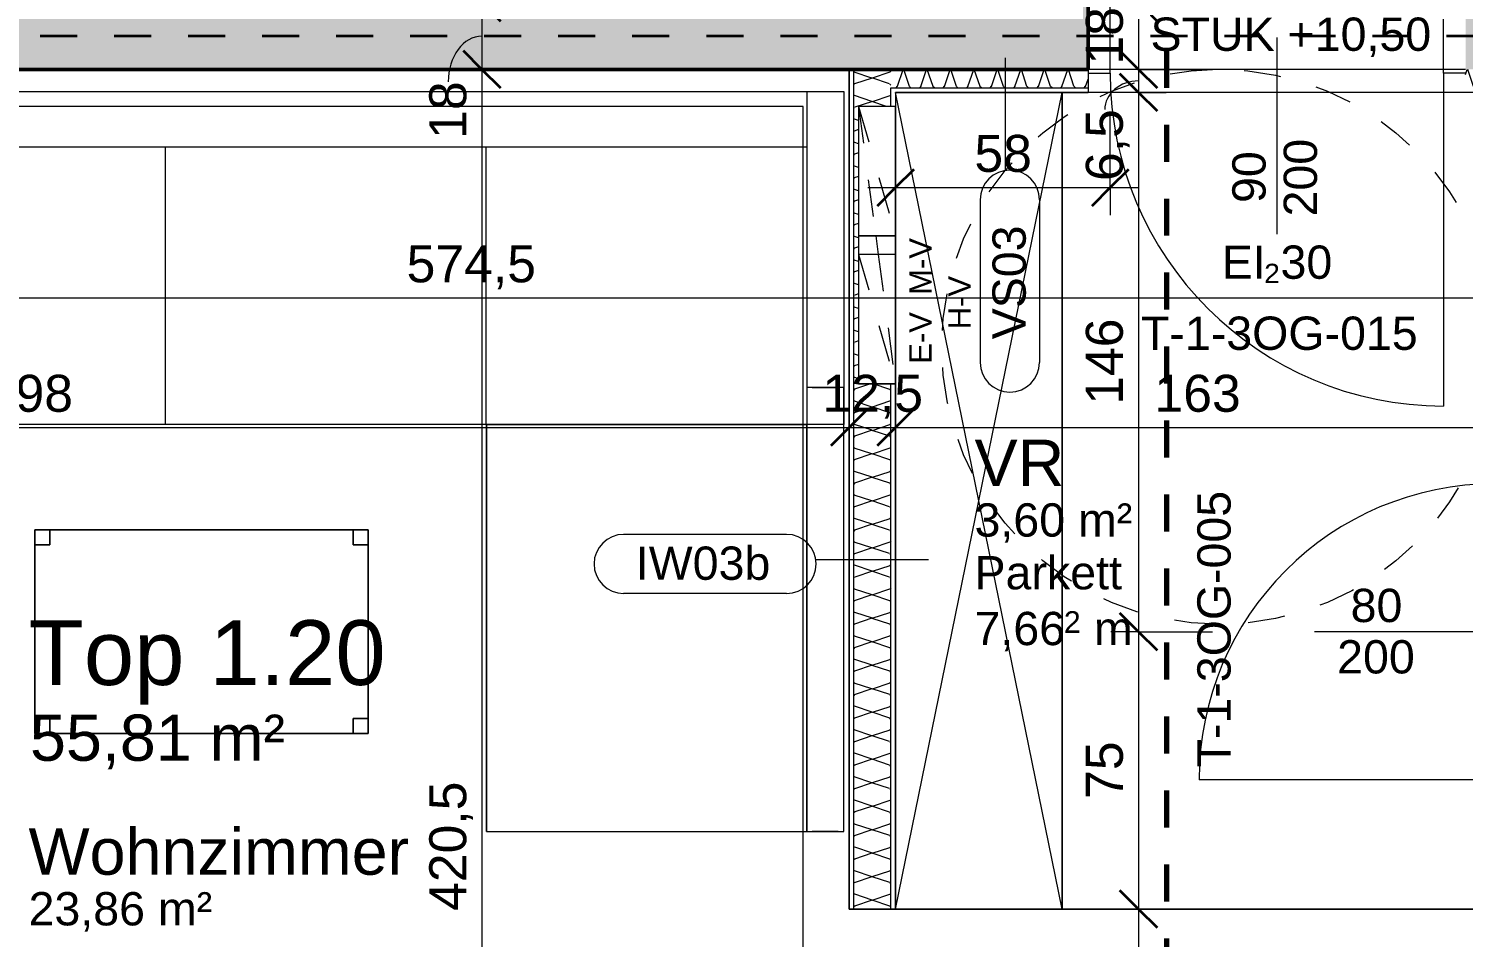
# Model space of a CAD drawing. Header units: metres. Extents: x 3.3 to 48.5, y 58.8 to 100.4.
# Drawn here: x 18.191 to 22.067, y 75.954 to 78.41 of the extents above; entities that cross this region are included whole.
import ezdxf

# ---------------------------------------------------------------- set-up
doc = ezdxf.new("R2010")
doc.units = ezdxf.units.M
for name, pattern in [('Achse', [0.009, 0.005, -0.002, 0, -0.002]), ('Strich Punkt Mittel', [0.015875, 0.00635, -0.004763, 0, -0.004763]), ('Verdeckt', [0.003, 0.002, -0.001])]:
    doc.linetypes.add(name, pattern=pattern)
for name, color, linetype, lineweight in [('A_2D', 7, 'Continuous', 13), ('A_Bemassung-50_', 4, 'Continuous', 9), ('A_Bemassung_', 4, 'Continuous', 9), ('A_Beschriftung_', 7, 'Continuous', 9), ('A_Decken', 8, 'Continuous', 13), ('A_Durchbruch', 7, 'Verdeckt', 5), ('A_Moebel', 6, 'Continuous', 13), ('A_Raeume', 7, 'Continuous', 13), ('A_Raeume_', 7, 'Continuous', 5), ('A_Raeume_Beschriftung_', 7, 'Continuous', 9), ('A_Raster_', 1, 'Continuous', 9), ('A_Tueren', 31, 'Continuous', 13), ('A_Waende', 7, 'Continuous', 13), ('G-ANNO-SYMB_', 111, 'Continuous', 9), ('Text', 130, 'Continuous', 9)]:
    doc.layers.add(name, color=color, linetype=linetype, lineweight=lineweight)
doc.styles.add('Arial_1', font='arial.ttf', dxfattribs={"height": 0.175})
doc.styles.add('Arial_2', font='arial.ttf', dxfattribs={"height": 0.09})
doc.styles.add('Arial_3', font='arial.ttf', dxfattribs={"height": 0.125})
doc.styles.add('Arial_4', font='arial.ttf', dxfattribs={"height": 0.05849})
doc.styles.add('Arial_5', font='arial.ttf', dxfattribs={"height": 0.1})
doc.styles.add('Arial_7', font='arial.ttf', dxfattribs={"height": 0.06})
doc.styles.add('Segoe UI Symbol', font='seguisym.ttf', dxfattribs={"height": 0.09})
doc.dimstyles.new('WGA-Bemaßung', dxfattribs={"dimscale": 0.3048, "dimtxt": 0.102026, "dimasz": 0.328084, "dimexe": 0.246063, "dimexo": 0.0625, "dimgap": 0.04101, "dimtad": 1, "dimdec": 1, "dimlfac": 100, "dimrnd": 0.5, "dimdsep": 46, "dimtxsty": 'Arial_5', "dimblk1": 'OBLIQUE', "dimblk2": 'OBLIQUE', "dimsah": 1, "dimcen": 0.09, "dimdle": 0.246063, "dimazin": 2, "dimtfac": 1, "dimtdec": 4, "dimtix": 1, "dimtmove": 0, "dimatfit": 3, "dimfxl": 0.656168, "dimfxlon": 1, "dimtvp": 1, "dimtolj": 1, "dimtzin": 0, "dimarcsym": 2})
doc.dimstyles.new('WGA-Bemaßung_1', dxfattribs={"dimscale": 0.3048, "dimtxt": 0.102026, "dimasz": 0.328084, "dimexe": 0.246063, "dimexo": 0.0625, "dimgap": 0.04101, "dimtad": 1, "dimdec": 1, "dimlfac": 100, "dimrnd": 0.5, "dimdsep": 46, "dimtxsty": 'Arial_5', "dimblk1": 'OBLIQUE', "dimblk2": 'OBLIQUE', "dimsah": 1, "dimcen": 0.09, "dimdle": 0.246063, "dimazin": 2, "dimtfac": 1, "dimtdec": 4, "dimtix": 1, "dimtmove": 1, "dimatfit": 3, "dimfxl": 0.656168, "dimfxlon": 1, "dimtvp": 1, "dimtolj": 1, "dimtzin": 0, "dimarcsym": 2})
doc.dimstyles.new('WGA-Bemaßung_2', dxfattribs={"dimscale": 0.3048, "dimtxt": 0.102026, "dimasz": 0.328084, "dimexe": 0.246063, "dimexo": 0.0625, "dimgap": 0.04101, "dimtad": 1, "dimdec": 1, "dimlfac": 100, "dimrnd": 0.5, "dimdsep": 46, "dimtxsty": 'Arial_5', "dimblk1": 'OBLIQUE', "dimblk2": 'OBLIQUE', "dimsah": 1, "dimcen": 0.09, "dimdle": 0.246063, "dimazin": 2, "dimtfac": 1, "dimtdec": 4, "dimtix": 1, "dimtmove": 2, "dimatfit": 3, "dimfxl": 0.656168, "dimfxlon": 1, "dimtvp": 1, "dimtolj": 1, "dimtzin": 0, "dimarcsym": 2})
doc.dimstyles.new('WGA-Bemaßung_3', dxfattribs={"dimscale": 0.3048, "dimtxt": 0.102026, "dimasz": 0.328084, "dimexe": 0.246063, "dimexo": 0.0625, "dimgap": 0.04101, "dimtad": 1, "dimdec": 1, "dimlfac": 100, "dimrnd": 0.5, "dimdsep": 46, "dimtxsty": 'Arial_5', "dimblk1": 'OBLIQUE', "dimblk2": 'OBLIQUE', "dimsah": 1, "dimcen": 0.09, "dimdle": 0.246063, "dimazin": 2, "dimtfac": 1, "dimtdec": 4, "dimtix": 1, "dimtmove": 0, "dimatfit": 3, "dimfxl": 0.656168, "dimfxlon": 1, "dimtvp": 1, "dimtolj": 1, "dimtzin": 0, "dimarcsym": 2})

# ---------------------------------------------------------------- blocks, each defined once
blk = doc.blocks.new('UZ_D1 - SL_0900x2000_Wohnungstür-5426848-263_PP_03DG_BT1')
at = {"layer": 'A_Tueren', "lineweight": 5}
for p, q in [((-0.45, 0.1), (-0.51, 0.1)), ((-0.45, -0.1), (-0.45, 0.1)), ((0.45, 0.1), (0.51, 0.1)), ((0.45, -0.1), (0.45, 0.1)), ((-0.51, -0.1), (-0.45, -0.1)), ((0.51, -0.1), (0.45, -0.1)), ((0.45, -0.1), (0.45, -1))]:
    blk.add_line(p, q, dxfattribs=at)
blk.add_arc((0.45, -0.1), 0.9, 180, 270, dxfattribs=at)
blk = doc.blocks.new('UZ_D1 - SL_0800x2000_Zimmertür_Stahlzarge_GK-7175309-263_PP_03DG_BT1')
at = {"layer": 'A_Tueren', "lineweight": 5}
for p, q in [((-0.4, 0.06), (-0.46, 0.06)), ((-0.4, -0.06), (-0.4, 0.06)), ((0.4, 0.06), (0.46, 0.06)), ((0.4, -0.06), (0.4, 0.06)), ((-0.46, -0.06), (-0.4, -0.06)), ((0.46, -0.06), (0.4, -0.06)), ((0.4, -0.06), (0.4, -0.86))]:
    blk.add_line(p, q, dxfattribs=at)
blk.add_arc((0.4, -0.06), 0.8, 180, 270, dxfattribs=at)
blk = doc.blocks.new('Moeb_Tisch - 900x550-V34-263_PP_03DG_BT1')
at = {"layer": 'A_Moebel', "color": 8}
for p, q in [((-0.0741, 0.8106), (-0.6241, 0.8106)), ((-0.6241, 0.8106), (-0.6241, -0.0894)), ((-0.5841, 0.8106), (-0.6241, 0.8106)), ((-0.6241, 0.8106), (-0.6241, 0.7706)), ((-0.6241, 0.7706), (-0.6241, 0.8106)), ((-0.6241, 0.8106), (-0.5841, 0.8106)), ((-0.0741, 0.8106), (-0.6241, 0.8106)), ((-0.6241, 0.8106), (-0.6241, -0.0894)), ((-0.6241, -0.0894), (-0.6241, 0.8106)), ((-0.6241, 0.8106), (-0.0741, 0.8106)), ((-0.5841, 0.7706), (-0.5841, 0.8106)), ((-0.5841, 0.8106), (-0.5841, 0.7706)), ((-0.0741, 0.8106), (-0.1141, 0.8106)), ((-0.1141, 0.8106), (-0.1141, 0.7706)), ((-0.1141, 0.7706), (-0.1141, 0.8106)), ((-0.1141, 0.8106), (-0.0741, 0.8106)), ((-0.0741, -0.0894), (-0.0741, 0.8106)), ((-0.0741, 0.7706), (-0.0741, 0.8106)), ((-0.0741, 0.8106), (-0.0741, 0.7706)), ((-0.0741, -0.0894), (-0.0741, 0.8106)), ((-0.0741, 0.8106), (-0.0741, -0.0894)), ((-0.6241, 0.7706), (-0.5841, 0.7706)), ((-0.5841, 0.7706), (-0.6241, 0.7706)), ((-0.1141, 0.7706), (-0.0741, 0.7706)), ((-0.0741, 0.7706), (-0.1141, 0.7706)), ((-0.5841, -0.0494), (-0.6241, -0.0494)), ((-0.6241, -0.0494), (-0.6241, -0.0894)), ((-0.6241, -0.0894), (-0.6241, -0.0494)), ((-0.6241, -0.0494), (-0.5841, -0.0494)), ((-0.5841, -0.0894), (-0.5841, -0.0494)), ((-0.5841, -0.0494), (-0.5841, -0.0894)), ((-0.0741, -0.0494), (-0.1141, -0.0494)), ((-0.1141, -0.0494), (-0.1141, -0.0894)), ((-0.1141, -0.0894), (-0.1141, -0.0494)), ((-0.1141, -0.0494), (-0.0741, -0.0494)), ((-0.0741, -0.0894), (-0.0741, -0.0494)), ((-0.0741, -0.0494), (-0.0741, -0.0894)), ((-0.6241, -0.0894), (-0.0741, -0.0894)), ((-0.6241, -0.0894), (-0.5841, -0.0894)), ((-0.5841, -0.0894), (-0.6241, -0.0894)), ((-0.6241, -0.0894), (-0.0741, -0.0894)), ((-0.0741, -0.0894), (-0.6241, -0.0894)), ((-0.1141, -0.0894), (-0.0741, -0.0894)), ((-0.0741, -0.0894), (-0.1141, -0.0894))]:
    blk.add_line(p, q, dxfattribs=at)
blk = doc.blocks.new('Moeb_Sofa - Ottomane 280x200-4863209-263_PP_03DG_BT1')
at = {"layer": 'A_Moebel', "color": 8}
for p, q in [((-1.4, 1.55), (-1.4, 0.45)), ((-1.385, 1.55), (-1.4, 1.55)), ((-1.385, 1.55), (-1.4, 1.55)), ((-1.315, 1.55), (-1.385, 1.55)), ((-1.385, 1.55), (-1.315, 1.55)), ((-1.3, 1.55), (-1.315, 1.55)), ((-1.3, 1.55), (-1.315, 1.55)), ((-1.3, 0.45), (-1.3, 1.55)), ((-1.3, 0.45), (-1.3, 1.55)), ((-1.3, 1.55), (-1.3, 0.45)), ((-0.435, 1.55), (-1.3, 1.55)), ((-0.435, 1.55), (-1.3, 1.55)), ((-0.435, 0.45), (-0.435, 1.55)), ((-0.435, 1.55), (-0.435, 0.45)), ((-1.4, 0.45), (1.4, 0.45)), ((-1.4, -0.45), (-1.4, 0.45)), ((-1.4, 0.45), (-1.4, 0.35)), ((-1.3, -0.45), (-1.3, 0.45)), ((-1.3, 0.35), (-1.3, 0.45)), ((-1.3, 0.45), (-0.435, 0.45)), ((-0.435, 0.45), (-1.3, 0.45)), ((-0.4333, -0.3), (-0.4333, 0.45)), ((0.4333, -0.3), (0.4333, 0.45)), ((1.3, -0.45), (1.3, 0.45)), ((1.4, 0.45), (1.4, -0.45)), ((-1.4, 0.35), (-1.385, 0.35)), ((-1.4, 0.35), (-1.3925, 0.35)), ((-1.3925, 0.35), (-1.3889, 0.35)), ((-1.3889, 0.35), (-1.385, 0.35)), ((-1.315, 0.35), (-1.385, 0.35)), ((-1.385, 0.35), (-1.315, 0.35)), ((-1.315, 0.35), (-1.3111, 0.35)), ((-1.315, 0.35), (-1.3, 0.35)), ((-1.3111, 0.35), (-1.3075, 0.35)), ((-1.3075, 0.35), (-1.302, 0.35)), ((-1.302, 0.35), (-1.3005, 0.35)), ((-1.3005, 0.35), (-1.3, 0.35)), ((-1.3, -0.3), (1.3, -0.3)), ((1.4, -0.45), (-1.4, -0.45))]:
    blk.add_line(p, q, dxfattribs=at)
blk = doc.blocks.new('Moeb_Schrank - Schrank_2m-10185517-263_PP_03DG_BT1')
at = {"layer": 'A_Moebel', "color": 8}
for p, q in [((0, 0), (2.2075, 0.45)), ((0, 0.45), (2.2075, 0)), ((1.42, 0.45), (0, 0.45)), ((0, 0.45), (0, 0)), ((0, 0), (0, 0.45)), ((0, 0.45), (1.42, 0.45)), ((1.77, 0.45), (1.42, 0.45)), ((1.42, 0.45), (1.77, 0.45)), ((1.82, 0.45), (1.77, 0.45)), ((1.77, 0.45), (1.82, 0.45)), ((2.17, 0.45), (1.82, 0.45)), ((1.82, 0.45), (2.17, 0.45)), ((2.2075, 0.45), (2.17, 0.45)), ((2.2075, 0), (2.2075, 0.45)), ((2.2075, 0.45), (2.2075, 0)), ((0, 0), (2.2075, 0)), ((2.2075, 0), (0, 0))]:
    blk.add_line(p, q, dxfattribs=at)
blk = doc.blocks.new('Allg_Verteiler_Wand - H-V-11052838-263_PP_03DG_BT1')
at = {"layer": 'A_2D', "lineweight": 5}
for p, q in [((0.475, 0.0625), (0.125, 0.0625)), ((0.125, 0.0625), (0.125, -0.0375)), ((0.525, 0.0625), (0.475, 0.0625)), ((0.875, 0.0625), (0.525, 0.0625)), ((0.875, -0.0375), (0.875, 0.0625)), ((0.875, 0.0625), (0.875, -0.0375)), ((0.125, -0.0375), (0.475, -0.0375)), ((0.125, -0.0375), (0.475, -0.0375)), ((0.475, -0.0375), (0.525, -0.0375)), ((0.475, -0.0375), (0.525, -0.0375)), ((0.525, -0.0375), (0.875, -0.0375)), ((0.525, -0.0375), (0.875, -0.0375))]:
    blk.add_line(p, q, dxfattribs=at)
at = {"layer": 'A_Durchbruch'}
for p, q in [((0.125, 0.0625), (0.125, -0.0375)), ((0.125, 0.0625), (0.125, -0.0375)), ((0.525, 0.0158), (0.875, 0.0625)), ((0.525, 0.0158), (0.875, 0.0625)), ((0.875, 0.0625), (0.875, -0.0375)), ((0.125, -0.0375), (0.475, 0.0092)), ((0.125, -0.0375), (0.475, 0.0092)), ((0.475, 0.0092), (0.525, 0.0158)), ((0.475, 0.0092), (0.525, 0.0158))]:
    blk.add_line(p, q, dxfattribs=at)
blk = doc.blocks.new('Allg_Verteiler_Wand - E-V-11052837-263_PP_03DG_BT1')
at = {"layer": 'A_2D', "lineweight": 5}
for p, q in [((0.475, 0.0625), (0.125, 0.0625)), ((0.125, 0.0625), (0.125, -0.0375)), ((0.475, -0.0375), (0.475, 0.0625)), ((0.475, 0.0625), (0.475, -0.0375)), ((0.125, -0.0375), (0.475, -0.0375)), ((0.125, -0.0375), (0.475, -0.0375))]:
    blk.add_line(p, q, dxfattribs=at)
at = {"layer": 'A_Durchbruch'}
for p, q in [((0.125, -0.0375), (0.475, 0.0625)), ((0.125, 0.0625), (0.125, -0.0375)), ((0.125, -0.0375), (0.475, 0.0625)), ((0.125, 0.0625), (0.125, -0.0375)), ((0.475, 0.0625), (0.475, -0.0375))]:
    blk.add_line(p, q, dxfattribs=at)
blk = doc.blocks.new('Allg_Verteiler_Wand - M-V-11052836-263_PP_03DG_BT1')
at = {"layer": 'A_2D', "lineweight": 5}
for p, q in [((0.475, 0.0625), (0.125, 0.0625)), ((0.125, 0.0625), (0.125, -0.0375)), ((0.475, -0.0375), (0.475, 0.0625)), ((0.475, 0.0625), (0.475, -0.0375)), ((0.125, -0.0375), (0.475, -0.0375)), ((0.125, -0.0375), (0.475, -0.0375))]:
    blk.add_line(p, q, dxfattribs=at)
at = {"layer": 'A_Durchbruch'}
for p, q in [((0.125, -0.0375), (0.475, 0.0625)), ((0.125, 0.0625), (0.125, -0.0375)), ((0.125, -0.0375), (0.475, 0.0625)), ((0.125, 0.0625), (0.125, -0.0375)), ((0.475, 0.0625), (0.475, -0.0375))]:
    blk.add_line(p, q, dxfattribs=at)
blk = doc.blocks.new('BS_Tuer_PP - unten-10002439-263_PP_03DG_BT1')
at = {"layer": 'A_Beschriftung_'}
blk.add_line((0, 0.000124), (0, -0.010513), dxfattribs=at)
blk = doc.blocks.new('BS_Tuer_PP - links-10002443-263_PP_03DG_BT1')
at = {"layer": 'A_Beschriftung_'}
blk.add_line((0, 0.000124), (0, 0.010761), dxfattribs=at)
blk = doc.blocks.new('DIMBLOCK185-263_PP_03DG_BT1')
at = {"layer": 'A_Bemassung-50_', "lineweight": 35, "transparency": 16777216}
for p, q in [((21.1891, 78.4805), (21.1391, 78.5305)), ((21.1891, 78.4805), (21.2391, 78.4305)), ((21.1891, 78.3005), (21.1391, 78.3505)), ((21.1891, 78.3005), (21.2391, 78.2505))]:
    blk.add_line(p, q, dxfattribs=at)
at = {"layer": 'A_Bemassung-50_', "transparency": 16777216}
for p, q in [((21.1891, 78.4805), (21.1141, 78.4805)), ((21.1891, 78.4805), (21.1891, 78.3005)), ((21.1891, 78.4805), (21.3891, 78.4805)), ((21.1891, 78.3005), (21.1141, 78.3005)), ((21.1891, 78.3005), (21.3891, 78.3005))]:
    blk.add_line(p, q, dxfattribs=at)
at = {"layer": 'A_Bemassung-50_', "color": 0, "transparency": 16777216, "insert": (21.0468, 78.3136), "char_height": 0.1, "width": 0.184588, "attachment_point": 1, "rotation": 90, "line_spacing_factor": 0.941778, "style": 'Arial_5'}
blk.add_mtext('18', dxfattribs=at)
blk = doc.blocks.new('_Oblique')
at = {"color": 0, "linetype": 'ByBlock', "lineweight": -2}
blk.add_line((-0.5, -0.5), (0.5, 0.5), dxfattribs=at)
blk = doc.blocks.new('DIMBLOCK186-263_PP_03DG_BT1')
at = {"layer": 'A_Bemassung-50_', "lineweight": 35, "transparency": 16777216}
for p, q in [((21.1891, 78.3005), (21.1391, 78.3505)), ((21.1891, 78.3005), (21.2391, 78.2505)), ((21.1891, 78.238), (21.1391, 78.288)), ((21.1891, 78.238), (21.2391, 78.188))]:
    blk.add_line(p, q, dxfattribs=at)
at = {"layer": 'A_Bemassung-50_', "transparency": 16777216}
for p, q in [((21.1891, 78.3005), (21.1141, 78.3005)), ((21.1891, 78.3005), (21.1891, 78.238)), ((21.1891, 78.3005), (21.3891, 78.3005)), ((21.1891, 78.238), (20.9891, 78.238)), ((21.1891, 78.238), (21.2641, 78.238))]:
    blk.add_line(p, q, dxfattribs=at)
blk.add_ellipse((21.1891, 78.1919), major_axis=(0.091, 0), ratio=0.850412, start_param=1.570796, end_param=3.141593, dxfattribs=at)
at = {"layer": 'A_Bemassung-50_', "color": 0, "transparency": 16777216, "insert": (21.0468, 77.9988), "char_height": 0.1, "width": 0.231677, "attachment_point": 1, "rotation": 90, "line_spacing_factor": 0.941778, "style": 'Arial_5'}
blk.add_mtext('6,5', dxfattribs=at)
blk = doc.blocks.new('DIMBLOCK187-263_PP_03DG_BT1')
at = {"layer": 'A_Bemassung-50_', "lineweight": 35, "transparency": 16777216}
for p, q in [((21.1891, 78.238), (21.1391, 78.288)), ((21.1891, 78.238), (21.2391, 78.188)), ((21.1891, 76.7805), (21.1391, 76.8305)), ((21.1891, 76.7805), (21.2391, 76.7305))]:
    blk.add_line(p, q, dxfattribs=at)
at = {"layer": 'A_Bemassung-50_', "transparency": 16777216}
for p, q in [((21.1891, 78.238), (20.9891, 78.238)), ((21.1891, 78.238), (21.1891, 76.7805)), ((21.1891, 78.238), (21.2641, 78.238)), ((21.1891, 76.7805), (21.1141, 76.7805)), ((21.1891, 76.7805), (21.3891, 76.7805))]:
    blk.add_line(p, q, dxfattribs=at)
at = {"layer": 'A_Bemassung-50_', "color": 0, "transparency": 16777216, "insert": (21.0468, 77.3939), "char_height": 0.1, "width": 0.276883, "attachment_point": 1, "rotation": 90, "line_spacing_factor": 0.941778, "style": 'Arial_5'}
blk.add_mtext('146', dxfattribs=at)
blk = doc.blocks.new('DIMBLOCK188-263_PP_03DG_BT1')
at = {"layer": 'A_Bemassung-50_', "lineweight": 35, "transparency": 16777216}
for p, q in [((21.1891, 76.7805), (21.1391, 76.8305)), ((21.1891, 76.7805), (21.2391, 76.7305)), ((21.1891, 76.0305), (21.1391, 76.0805)), ((21.1891, 76.0305), (21.2391, 75.9805))]:
    blk.add_line(p, q, dxfattribs=at)
at = {"layer": 'A_Bemassung-50_', "transparency": 16777216}
for p, q in [((21.1891, 76.7805), (21.1141, 76.7805)), ((21.1891, 76.7805), (21.1891, 76.0305)), ((21.1891, 76.7805), (21.3891, 76.7805)), ((21.1891, 76.0305), (20.9891, 76.0305)), ((21.1891, 76.0305), (21.2641, 76.0305))]:
    blk.add_line(p, q, dxfattribs=at)
at = {"layer": 'A_Bemassung-50_', "color": 0, "transparency": 16777216, "insert": (21.0468, 76.3286), "char_height": 0.1, "width": 0.184588, "attachment_point": 1, "rotation": 90, "line_spacing_factor": 0.941778, "style": 'Arial_5'}
blk.add_mtext('75', dxfattribs=at)
blk = doc.blocks.new('DIMBLOCK189-263_PP_03DG_BT1')
at = {"layer": 'A_Bemassung-50_', "lineweight": 35, "transparency": 16777216}
for p, q in [((21.1891, 76.0305), (21.1391, 76.0805)), ((21.1891, 76.0305), (21.2391, 75.9805)), ((21.1891, 74.098), (21.1391, 74.148)), ((21.1891, 74.098), (21.2391, 74.048))]:
    blk.add_line(p, q, dxfattribs=at)
at = {"layer": 'A_Bemassung-50_', "transparency": 16777216}
for p, q in [((21.1891, 76.0305), (20.9891, 76.0305)), ((21.1891, 76.0305), (21.1891, 74.023)), ((21.1891, 76.0305), (21.2641, 76.0305)), ((21.1891, 74.098), (21.1141, 74.098)), ((21.1891, 74.098), (21.3891, 74.098))]:
    blk.add_line(p, q, dxfattribs=at)
at = {"layer": 'A_Bemassung-50_', "color": 0, "transparency": 16777216, "insert": (21.0468, 74.8908), "char_height": 0.1, "width": 0.416266, "attachment_point": 1, "rotation": 90, "line_spacing_factor": 0.941778, "style": 'Arial_5'}
blk.add_mtext('193,5', dxfattribs=at)
blk = doc.blocks.new('BS_Wand_Lollipop - links_unten-2026911-263_PP_03DG_BT1')
at = {"layer": 'A_Beschriftung_'}
for p, q in [((-0.00467, 0.001367), (-0.01347, 0.001367)), ((-0.003087, 0), (0.003, 0)), ((-0.00467, -0.001833), (-0.01347, -0.001833))]:
    blk.add_line(p, q, dxfattribs=at)
for centre, start, end in [((-0.01347, -0.000233), 90, 270), ((-0.00467, -0.000233), 270, 90)]:
    blk.add_arc(centre, 0.0016, start, end, dxfattribs=at)
blk = doc.blocks.new('DIMBLOCK342-263_PP_03DG_BT1')
at = {"layer": 'A_Bemassung-50_', "lineweight": 35, "transparency": 16777216}
for p, q in [((19.4152, 78.4805), (19.3652, 78.5305)), ((19.4152, 78.4805), (19.4652, 78.4305)), ((19.4152, 78.3005), (19.3652, 78.3505)), ((19.4152, 78.3005), (19.4652, 78.2505))]:
    blk.add_line(p, q, dxfattribs=at)
at = {"layer": 'A_Bemassung-50_', "transparency": 16777216}
for p, q in [((19.4152, 78.4805), (19.3402, 78.4805)), ((19.4152, 78.4805), (19.4152, 78.3005)), ((19.4152, 78.4805), (19.6152, 78.4805)), ((19.4152, 78.3005), (19.3402, 78.3005)), ((19.4152, 78.3005), (19.6152, 78.3005))]:
    blk.add_line(p, q, dxfattribs=at)
blk.add_ellipse((19.4152, 78.2666), major_axis=(0, 0.1238), ratio=0.734612, start_param=0, end_param=1.570796, dxfattribs=at)
at = {"layer": 'A_Bemassung-50_', "color": 0, "transparency": 16777216, "insert": (19.2729, 78.1128), "char_height": 0.1, "width": 0.184588, "attachment_point": 1, "rotation": 90, "line_spacing_factor": 0.941778, "style": 'Arial_5'}
blk.add_mtext('18', dxfattribs=at)
blk = doc.blocks.new('DIMBLOCK343-263_PP_03DG_BT1')
at = {"layer": 'A_Bemassung-50_', "lineweight": 35, "transparency": 16777216}
for p, q in [((19.4152, 78.3005), (19.3652, 78.3505)), ((19.4152, 78.3005), (19.4652, 78.2505)), ((19.4152, 74.098), (19.3652, 74.148)), ((19.4152, 74.098), (19.4652, 74.048))]:
    blk.add_line(p, q, dxfattribs=at)
at = {"layer": 'A_Bemassung-50_', "transparency": 16777216}
for p, q in [((19.4152, 78.3005), (19.3402, 78.3005)), ((19.4152, 78.3005), (19.4152, 74.023)), ((19.4152, 78.3005), (19.6152, 78.3005)), ((19.4152, 74.098), (19.3402, 74.098)), ((19.4152, 74.098), (19.6152, 74.098))]:
    blk.add_line(p, q, dxfattribs=at)
at = {"layer": 'A_Bemassung-50_', "color": 0, "transparency": 16777216, "insert": (19.2729, 76.0258), "char_height": 0.1, "width": 0.416266, "attachment_point": 1, "rotation": 90, "line_spacing_factor": 0.941778, "style": 'Arial_5'}
blk.add_mtext('420,5', dxfattribs=at)
blk = doc.blocks.new('DIMBLOCK424-263_PP_03DG_BT1')
at = {"layer": 'A_Bemassung-50_', "transparency": 16777216}
for p, q in [((20.5327, 77.9811), (20.5327, 78.1811)), ((21.1127, 77.9811), (21.1127, 78.1811)), ((20.4577, 77.9811), (21.1877, 77.9811)), ((20.5327, 77.9811), (20.5327, 77.9061)), ((21.1127, 77.9811), (21.1127, 77.9061))]:
    blk.add_line(p, q, dxfattribs=at)
at = {"layer": 'A_Bemassung-50_', "lineweight": 35, "transparency": 16777216}
for p, q in [((20.5327, 77.9811), (20.5827, 78.0311)), ((21.1127, 77.9811), (21.1627, 78.0311)), ((20.5327, 77.9811), (20.4827, 77.9311)), ((21.1127, 77.9811), (21.0627, 77.9311))]:
    blk.add_line(p, q, dxfattribs=at)
at = {"layer": 'A_Bemassung-50_', "color": 0, "transparency": 16777216, "insert": (20.7458, 78.1234), "char_height": 0.1, "width": 0.184588, "attachment_point": 1, "line_spacing_factor": 0.941778, "style": 'Arial_5'}
blk.add_mtext('58', dxfattribs=at)
blk = doc.blocks.new('DIMBLOCK483-263_PP_03DG_BT1')
at = {"layer": 'A_Bemassung-50_', "transparency": 16777216}
for p, q in [((20.4077, 77.3326), (20.4077, 77.5326)), ((15.4277, 77.3326), (15.4277, 77.4076)), ((15.4277, 77.3326), (20.4077, 77.3326)), ((15.4277, 77.3326), (15.4277, 77.1326)), ((20.4077, 77.3326), (20.4077, 77.2576))]:
    blk.add_line(p, q, dxfattribs=at)
at = {"layer": 'A_Bemassung-50_', "lineweight": 35, "transparency": 16777216}
for p, q in [((15.4277, 77.3326), (15.4777, 77.3826)), ((20.4077, 77.3326), (20.4577, 77.3826)), ((15.4277, 77.3326), (15.3777, 77.2826)), ((20.4077, 77.3326), (20.3577, 77.2826))]:
    blk.add_line(p, q, dxfattribs=at)
at = {"layer": 'A_Bemassung-50_', "color": 0, "transparency": 16777216, "insert": (18.0773, 77.4749), "char_height": 0.1, "width": 0.276883, "attachment_point": 1, "line_spacing_factor": 0.941778, "style": 'Arial_5'}
blk.add_mtext('498', dxfattribs=at)
blk = doc.blocks.new('DIMBLOCK484-263_PP_03DG_BT1')
at = {"layer": 'A_Bemassung-50_', "transparency": 16777216}
for p, q in [((20.4077, 77.3326), (20.4077, 77.5326)), ((20.5327, 77.3326), (20.5327, 77.5326)), ((20.4077, 77.3326), (20.5327, 77.3326)), ((20.4077, 77.3326), (20.4077, 77.2576)), ((20.5327, 77.3326), (20.5327, 77.2576))]:
    blk.add_line(p, q, dxfattribs=at)
at = {"layer": 'A_Bemassung-50_', "lineweight": 35, "transparency": 16777216}
for p, q in [((20.4077, 77.3326), (20.4577, 77.3826)), ((20.5327, 77.3326), (20.5827, 77.3826)), ((20.4077, 77.3326), (20.3577, 77.2826)), ((20.5327, 77.3326), (20.4827, 77.2826))]:
    blk.add_line(p, q, dxfattribs=at)
at = {"layer": 'A_Bemassung-50_', "color": 0, "transparency": 16777216, "insert": (20.3352, 77.4749), "char_height": 0.1, "width": 0.323972, "attachment_point": 1, "line_spacing_factor": 0.941778, "style": 'Arial_5'}
blk.add_mtext('12,5', dxfattribs=at)
blk = doc.blocks.new('DIMBLOCK485-263_PP_03DG_BT1')
at = {"layer": 'A_Bemassung-50_', "transparency": 16777216}
for p, q in [((20.5327, 77.3326), (20.5327, 77.5326)), ((22.1627, 77.3326), (22.1627, 77.5326)), ((20.5327, 77.3326), (22.1627, 77.3326)), ((20.5327, 77.3326), (20.5327, 77.2576)), ((22.1627, 77.3326), (22.1627, 77.2576))]:
    blk.add_line(p, q, dxfattribs=at)
at = {"layer": 'A_Bemassung-50_', "lineweight": 35, "transparency": 16777216}
for p, q in [((20.5327, 77.3326), (20.5827, 77.3826)), ((22.1627, 77.3326), (22.2127, 77.3826)), ((20.5327, 77.3326), (20.4827, 77.2826)), ((22.1627, 77.3326), (22.1127, 77.2826))]:
    blk.add_line(p, q, dxfattribs=at)
at = {"layer": 'A_Bemassung-50_', "color": 0, "transparency": 16777216, "insert": (21.2323, 77.4749), "char_height": 0.1, "width": 0.276883, "attachment_point": 1, "line_spacing_factor": 0.941778, "style": 'Arial_5'}
blk.add_mtext('163', dxfattribs=at)
blk = doc.blocks.new('DIMBLOCK507-263_PP_03DG_BT1')
at = {"layer": 'A_Bemassung-50_', "transparency": 16777216}
for p, q in [((16.5127, 77.6826), (16.5127, 77.8826)), ((22.2577, 77.6826), (22.2577, 77.8826)), ((16.5127, 77.6826), (22.2577, 77.6826)), ((16.5127, 77.6826), (16.5127, 77.6076)), ((22.2577, 77.6826), (22.2577, 77.6076))]:
    blk.add_line(p, q, dxfattribs=at)
at = {"layer": 'A_Bemassung-50_', "lineweight": 35, "transparency": 16777216}
for p, q in [((16.5127, 77.6826), (16.5627, 77.7326)), ((22.2577, 77.6826), (22.3077, 77.7326)), ((16.5127, 77.6826), (16.4627, 77.6326)), ((22.2577, 77.6826), (22.2077, 77.6326))]:
    blk.add_line(p, q, dxfattribs=at)
at = {"layer": 'A_Bemassung-50_', "color": 0, "transparency": 16777216, "insert": (19.2117, 77.8249), "char_height": 0.1, "width": 0.416266, "attachment_point": 1, "line_spacing_factor": 0.941778, "style": 'Arial_5'}
blk.add_mtext('574,5', dxfattribs=at)

msp = doc.modelspace()

# ---------------------------------------------------------------- hatches: boundary and pattern name
at = {"layer": 'A_Waende', "lineweight": 5}
h = msp.add_hatch(dxfattribs=at)
h.set_pattern_fill('FP_4', color=250, style=0, pattern_type=2)
h.set_pattern_definition([(45, (0, 0), (-0.08980256, 0.08980256), []), (45, (0.0898, 0), (-0.08980256, 0.08980256), [0.0635, -0.03175])])
h.paths.add_polyline_path([(30.1509, 78.3005), (30.1877, 78.3005), (30.1877, 78.4805), (22.0727, 78.4805), (22.0727, 78.3005), (30.1359, 78.3005)])
h.paths.add_polyline_path([(16.5927, 78.3005), (21.0527, 78.3005), (21.0527, 78.4805), (15.0327, 78.4805), (15.0327, 78.3005), (16.5777, 78.3005)])
h.paths.add_polyline_path([(38.8302, 78.3005), (39.0827, 78.3005), (39.0827, 78.4805), (31.2077, 78.4805), (31.2077, 78.3005), (38.8152, 78.3005)])
h = msp.add_hatch(dxfattribs=at)
h.set_pattern_fill('FP_61', color=250, angle=225, style=0, pattern_type=2)
h.set_pattern_definition([(135, (20.53297, 77.16515), (-0.254, 0.1270034), [0.02245, -0.15715]), (135, (20.42124, 77.21323), (-0.254, 0.1270034), [0.02245, -0.15715]), (135, (20.53297, 77.22879), (-0.254, 0.1270034), [0.02245, -0.15715]), (135, (20.42124, 77.27687), (-0.254, 0.1270034), [0.02245, -0.15715]), (161.565, (20.516703, 77.181412), (-0.5079977, 0.1270007), [0.0502, -0.35141]), (161.565, (20.469327, 77.197676), (-0.5079977, 0.1270007), [0.0502, -0.35141]), (161.565, (20.516703, 77.24505), (-0.5079977, 0.1270007), [0.0502, -0.35141]), (161.565, (20.46862, 77.26061), (-0.5079977, 0.1270007), [0.0502, -0.35141]), (225, (20.42195, 77.18141), (0.254, 0.1270034), [0.02245, -0.15715]), (225, (20.53297, 77.22879), (0.254, 0.1270034), [0.02245, -0.15715]), (225, (20.42195, 77.24505), (0.254, 0.1270034), [0.02245, -0.15715]), (225, (20.53297, 77.29243), (0.254, 0.1270034), [0.02245, -0.15715]), (198.435, (20.469327, 77.197676), (0.5079977, 0.1270007), [0.0502, -0.35141]), (198.435, (20.516703, 77.212525), (0.5079977, 0.1270007), [0.0502, -0.35141]), (198.435, (20.46862, 77.26061), (0.5079977, 0.1270007), [0.0502, -0.35141]), (198.435, (20.516703, 77.276165), (0.5079977, 0.1270007), [0.0502, -0.35141])])
h.paths.add_polyline_path([(20.5202, 76.0305), (20.5202, 77.4505), (20.4327, 77.4505), (20.4327, 78.2005), (20.5202, 78.2005), (20.5202, 78.3005), (20.4202, 78.3005), (20.4202, 76.0305)])
h = msp.add_hatch(dxfattribs=at)
h.set_pattern_fill('FP_94', color=250, angle=45, style=0, pattern_type=2)
h.set_pattern_definition([(45, (21.34755, 78.23854), (0.127003, 0.254), [0.02245, -0.15715]), (45, (21.39564, 78.34885), (0.127003, 0.254), [0.02245, -0.15715]), (45, (21.41119, 78.23854), (0.127003, 0.254), [0.02245, -0.15715]), (45, (21.45857, 78.34955), (0.1270034, 0.254), [0.02245, -0.15715]), (71.565, (21.36311, 78.254093), (0.1270007, 0.5079977), [0.0502, -0.35141]), (71.565, (21.379374, 78.30147), (0.1270007, 0.5079977), [0.0502, -0.35141]), (71.565, (21.42675, 78.254093), (0.1270007, 0.5079977), [0.0502, -0.35141]), (71.565, (21.443013, 78.30147), (0.1270007, 0.5079977), [0.0502, -0.35141]), (135, (21.36382, 78.34955), (0.127003, -0.254), [0.02245, -0.15715]), (135, (21.41119, 78.23854), (0.127003, -0.254), [0.02245, -0.15715]), (135, (21.42675, 78.34885), (0.1270034, -0.254), [0.02245, -0.15715]), (135, (21.47483, 78.23854), (0.1270034, -0.254), [0.02245, -0.15715]), (108.435, (21.379374, 78.30147), (0.1270007, -0.5079977), [0.0502, -0.35141]), (108.435, (21.395637, 78.254093), (0.1270007, -0.5079977), [0.0502, -0.35141]), (108.435, (21.443013, 78.30147), (0.1270007, -0.5079977), [0.0502, -0.35141]), (108.435, (21.459277, 78.254093), (0.1270007, -0.5079977), [0.0502, -0.35141])])
h.paths.add_polyline_path([(22.2077, 78.2505), (22.2077, 78.3005), (22.0727, 78.3005), (22.0727, 78.2505), (22.1927, 78.2505)])
h.paths.add_polyline_path([(20.5327, 78.2505), (21.0527, 78.2505), (21.0527, 78.3005), (20.5202, 78.3005), (20.5202, 78.2505)])

# ---------------------------------------------------------------- linework, layer by layer
at = {"layer": 'A_2D', "linetype": 'Verdeckt', "lineweight": 5}
msp.add_circle((21.4077, 77.5505), 0.75, dxfattribs=at)
at = {"layer": 'A_Decken'}
msp.add_line((22.0727, 78.3005), (21.0527, 78.3005), dxfattribs=at)
at = {"layer": 'A_Raeume', "color": 8, "linetype": 'Verdeckt'}
for p, q in [((20.5327, 76.0305), (20.9827, 76.0305)), ((20.9827, 76.0305), (22.1627, 76.0305))]:
    msp.add_line(p, q, dxfattribs=at)
at = {"layer": 'A_Raeume_', "flags": 128}
for points in [[(15.4277, 74.098), (22.1677, 74.098), (22.1677, 75.9275), (22.1677, 76.0305), (22.0597, 76.0305), (20.4077, 76.0305), (20.4077, 78.2692), (20.4077, 78.3005), (16.6077, 78.3005), (16.6077, 77.9055), (15.4277, 77.9055), (15.4277, 77.3342)], [(22.1627, 77.9055), (22.1627, 77.953), (22.1627, 78.238), (20.5327, 78.238), (20.5327, 76.0305), (22.1627, 76.0305), (22.1627, 77.793)], [(15.5752, 71.178), (19.1391, 71.178), (19.1391, 74.8555), (20.2827, 74.8555), (20.2827, 75.9177), (20.2827, 76.0555), (20.2827, 78.2005), (16.6077, 78.2005), (16.6077, 77.9055), (15.5752, 77.9055)]]:
    msp.add_lwpolyline(points, close=True, dxfattribs=at)
at = {"layer": 'A_Raster_', "linetype": 'Strich Punkt Mittel', "lineweight": 35}
msp.add_line((48.1215, 78.3905), (3.8074, 78.3905), dxfattribs=at)
at = {"layer": 'A_Waende', "color": 10, "lineweight": 50}
for p, q in [((21.0527, 78.4805), (21.0527, 78.3005)), ((21.0527, 78.3005), (15.4127, 78.3005))]:
    msp.add_line(p, q, dxfattribs=at)
at = {"layer": 'A_Waende'}
for p, q in [((20.4077, 78.3005), (20.4077, 76.0305)), ((20.4202, 76.0305), (20.4202, 78.3005)), ((20.5202, 78.2005), (20.5202, 78.2505)), ((20.5202, 78.2505), (21.0527, 78.2505)), ((20.5327, 78.238), (20.5327, 76.0305)), ((20.5327, 78.238), (21.0527, 78.238)), ((21.0527, 78.2505), (21.0527, 78.238)), ((20.5202, 76.0305), (20.5202, 77.4505)), ((20.4077, 76.0305), (20.4202, 76.0305)), ((20.5202, 76.0305), (20.5327, 76.0305))]:
    msp.add_line(p, q, dxfattribs=at)
at = {"layer": 'A_Waende', "color": 250, "lineweight": 5}
for p, q in [((21.0527, 78.3005), (21.0527, 78.2505)), ((20.4202, 76.0305), (20.5202, 76.0305))]:
    msp.add_line(p, q, dxfattribs=at)
at = {"layer": 'G-ANNO-SYMB_', "linetype": 'Achse', "lineweight": 70}
msp.add_line((21.2652, 91.551), (21.2652, 68.0037), dxfattribs=at)

# ---------------------------------------------------------------- block references
at = {"layer": 'A_2D', "rotation": 269.9999999999993}
for name, p in [('Allg_Verteiler_Wand - H-V-11052838-263_PP_03DG_BT1', (20.4702, 78.3255)), ('Allg_Verteiler_Wand - M-V-11052836-263_PP_03DG_BT1', (20.4702, 78.3255)), ('Allg_Verteiler_Wand - E-V-11052837-263_PP_03DG_BT1', (20.4702, 77.9255))]:
    msp.add_blockref(name, p, dxfattribs=at)
at = {"layer": 'A_Beschriftung_', "xscale": 49.99999999999998, "yscale": 49.99999999999998, "zscale": 49.99999999999998}
for name, p in [('BS_Tuer_PP - unten-10002439-263_PP_03DG_BT1', (21.5627, 78.3805)), ('BS_Wand_Lollipop - links_unten-2026911-263_PP_03DG_BT1', (20.4716, 76.9753))]:
    msp.add_blockref(name, p, dxfattribs=at)
for name, p, rotation in [('BS_Wand_Lollipop - links_unten-2026911-263_PP_03DG_BT1', (20.8299, 78.1818), 89.99999999999991), ('BS_Tuer_PP - links-10002443-263_PP_03DG_BT1', (22.2027, 76.7805), 89.99999999999896)]:
    msp.add_blockref(name, p, dxfattribs=dict(at, rotation=rotation))
at = {"layer": 'A_Moebel', "color": 8}
for name, p, rotation in [('Moeb_Sofa - Ottomane 280x200-4863209-263_PP_03DG_BT1', (18.9927, 77.7905), 180), ('Moeb_Schrank - Schrank_2m-10185517-263_PP_03DG_BT1', (20.9827, 76.0305), 89.99999999999972), ('Moeb_Tisch - 900x550-V34-263_PP_03DG_BT1', (18.297, 76.4314), 269.9999999999995)]:
    msp.add_blockref(name, p, dxfattribs=dict(at, rotation=rotation))
at = {"layer": 'A_Tueren'}
msp.add_blockref('UZ_D1 - SL_0900x2000_Wohnungstür-5426848-263_PP_03DG_BT1', (21.5627, 78.3905), dxfattribs=at)
at = {"layer": 'A_Tueren', "rotation": 269.999999999999}
msp.add_blockref('UZ_D1 - SL_0800x2000_Zimmertür_Stahlzarge_GK-7175309-263_PP_03DG_BT1', (22.2127, 76.7805), dxfattribs=at)

# ---------------------------------------------------------------- texts
at = {"layer": 'A_Beschriftung_', "char_height": 0.09, "attachment_point": 1}
for s, insert, width, style in [('STUK +10,50', (21.2216, 78.4406), 0.905907, 'Arial_2'), ('EI', (21.414, 77.8244), 0.136287, 'Arial_2'), ('30', (21.5728, 77.8244), 0.168354, 'Arial_2'), ('₂', (21.5265, 77.8244), 0.056118, 'Segoe UI Symbol'), ('T-1-3OG-015', (21.1958, 77.6323), 0.889873, 'Arial_2'), ('IW03b', (19.831, 77.0107), 0.440928, 'Arial_2'), ('80', (21.7622, 76.8965), 0.168354, 'Arial_2'), ('200', (21.7258, 76.7576), 0.252532, 'Arial_2')]:
    msp.add_mtext(s, dxfattribs=dict(at, insert=insert, width=width, style=style))
at = {"layer": 'A_Beschriftung_', "char_height": 0.09, "attachment_point": 1, "rotation": 90, "style": 'Arial_2'}
for s, insert, width in [('200', (21.5814, 77.903), 0.252532), ('90', (21.4425, 77.9394), 0.168354), ('VS03', (20.7945, 77.5709), 0.368776), ('T-1-3OG-005', (21.348, 76.4136), 0.889873)]:
    msp.add_mtext(s, dxfattribs=dict(at, insert=insert, width=width))
at = {"layer": 'A_Raeume_Beschriftung_', "attachment_point": 1}
for s, insert, char_height, width, style in [('VR', (20.7461, 77.2995), 0.125, 0.292616, 'Arial_3'), ('3,60 m²', (20.7461, 77.1275), 0.09, 0.505063, 'Arial_2'), ('Parkett', (20.7461, 76.985), 0.09, 0.464979, 'Arial_2'), ('7,66', (20.7461, 76.8341), 0.09, 0.292616, 'Arial_2'), ('2', (20.9875, 76.8359), 0.0585, 0.056118, 'Arial_4'), ('Top 1.20', (18.1903, 76.8114), 0.175, 1.190506, 'Arial_1'), (' m', (21.0338, 76.8341), 0.09, 0.164346, 'Arial_2'), ('55,81 m²', (18.1942, 76.5566), 0.125, 0.837763, 'Arial_3'), ('Wohnzimmer', (18.1903, 76.2486), 0.125, 1.246624, 'Arial_3'), ('23,86 m²', (18.1903, 76.0766), 0.09, 0.58924, 'Arial_2')]:
    msp.add_mtext(s, dxfattribs=dict(at, insert=insert, char_height=char_height, width=width, style=style))
at = {"layer": 'Text', "color": 7, "char_height": 0.06, "attachment_point": 1, "rotation": 90, "style": 'Arial_7'}
for s, insert, width in [('E-V  M-V', (20.5699, 77.5047), 0.43692), ('    H-V', (20.6757, 77.5047), 0.30865)]:
    msp.add_mtext(s, dxfattribs=dict(at, insert=insert, width=width))

# ---------------------------------------------------------------- dimensions: what is measured, and where the dimension line sits
at = {"layer": 'A_Bemassung_'}
for base, p1, p2, override, picture, middle in [((19.4152, 78.3005), (19.6152, 78.4805), (19.6152, 78.3005), {"dimpost": '<>', "dimfxl": 0.18}, 'DIMBLOCK342-263_PP_03DG_BT1', (19.3396, 78.2051)), ((21.1891058448, 78.2379984321), (21.3891058448, 78.3004984321), (20.9891058448, 78.2379984321), {"dimpost": '<>', "dimfxl": 0.404853}, 'DIMBLOCK186-263_PP_03DG_BT1', (21.1134495444, 78.1146509332))]:
    dim = msp.add_linear_dim(base=base, p1=p1, p2=p2, angle=90, dimstyle='WGA-Bemaßung_1', override=override, dxfattribs=at)
    dim.commit()
    dim.dimension.update_dxf_attribs({"geometry": picture, "text_midpoint": middle, "dimtype": 160, "text_rotation": 90})
for base, p1, p2, override, picture, middle in [((21.1891, 78.3005), (21.3891, 78.4805), (21.3891, 78.3005), {"dimpost": '<>', "dimfxl": 0.18}, 'DIMBLOCK185-263_PP_03DG_BT1', (21.1255, 78.3905)), ((19.4152067301, 74.0979984321), (19.6152067301, 78.3004984321), (19.6152067301, 74.0979984321), {"dimpost": '<>', "dimfxl": 4.2025}, 'DIMBLOCK343-263_PP_03DG_BT1', (19.351649431, 76.1992484321)), ((21.1891058448, 76.7804984321), (20.9891058448, 78.2379984321), (21.3891058448, 76.7804984321), {"dimpost": '<>', "dimfxl": 1.511392}, 'DIMBLOCK187-263_PP_03DG_BT1', (21.1255485457, 77.5092484321)), ((21.1891, 76.0305), (21.3891, 76.7805), (20.9891, 76.0305), {"dimpost": '<>', "dimfxl": 0.85}, 'DIMBLOCK188-263_PP_03DG_BT1', (21.1258, 76.4055)), ((21.1891058448, 74.0979984321), (20.9891058448, 76.0304984321), (21.3891058448, 74.0979984321), {"dimpost": '<>', "dimfxl": 1.973463}, 'DIMBLOCK189-263_PP_03DG_BT1', (21.1255144393, 75.0642484321))]:
    dim = msp.add_linear_dim(base=base, p1=p1, p2=p2, angle=90, dimstyle='WGA-Bemaßung', override=override, dxfattribs=at)
    dim.commit()
    dim.dimension.update_dxf_attribs({"geometry": picture, "text_midpoint": middle})
for base, p1, p2, override, picture, middle in [((21.1127, 77.9811), (20.5327, 78.1811), (21.1127, 78.1811), {"dimpost": '<>', "dimfxl": 0.58}, 'DIMBLOCK424-263_PP_03DG_BT1', (20.8227, 78.0447)), ((22.2577, 77.6826), (16.5127, 77.8826), (22.2577, 77.8826), {"dimpost": '<>', "dimfxl": 5.745}, 'DIMBLOCK507-263_PP_03DG_BT1', (19.3852, 77.746)), ((20.5327, 77.3326), (20.4077, 77.5326), (20.5327, 77.5326), {"dimpost": '<>', "dimfxl": 0.125}, 'DIMBLOCK484-263_PP_03DG_BT1', (20.4702, 77.3962)), ((22.1627, 77.3326), (20.5327, 77.5326), (22.1627, 77.5326), {"dimpost": '<>', "dimfxl": 1.63}, 'DIMBLOCK485-263_PP_03DG_BT1', (21.3477, 77.3962))]:
    dim = msp.add_linear_dim(base=base, p1=p1, p2=p2, dimstyle='WGA-Bemaßung_3', override=override, dxfattribs=at)
    dim.commit()
    dim.dimension.update_dxf_attribs({"geometry": picture, "text_midpoint": middle})
dim = msp.add_linear_dim(base=(20.4077, 77.3326), p1=(15.4277, 77.1326), p2=(20.4077, 77.5326), dimstyle='WGA-Bemaßung_2', override={"dimpost": '<>', "dimfxl": 4.996038}, dxfattribs=at)
dim.commit()
dim.dimension.update_dxf_attribs({"geometry": 'DIMBLOCK483-263_PP_03DG_BT1', "text_midpoint": (18.2158, 77.4083), "dimtype": 160})

doc.saveas('drawing.dxf')
